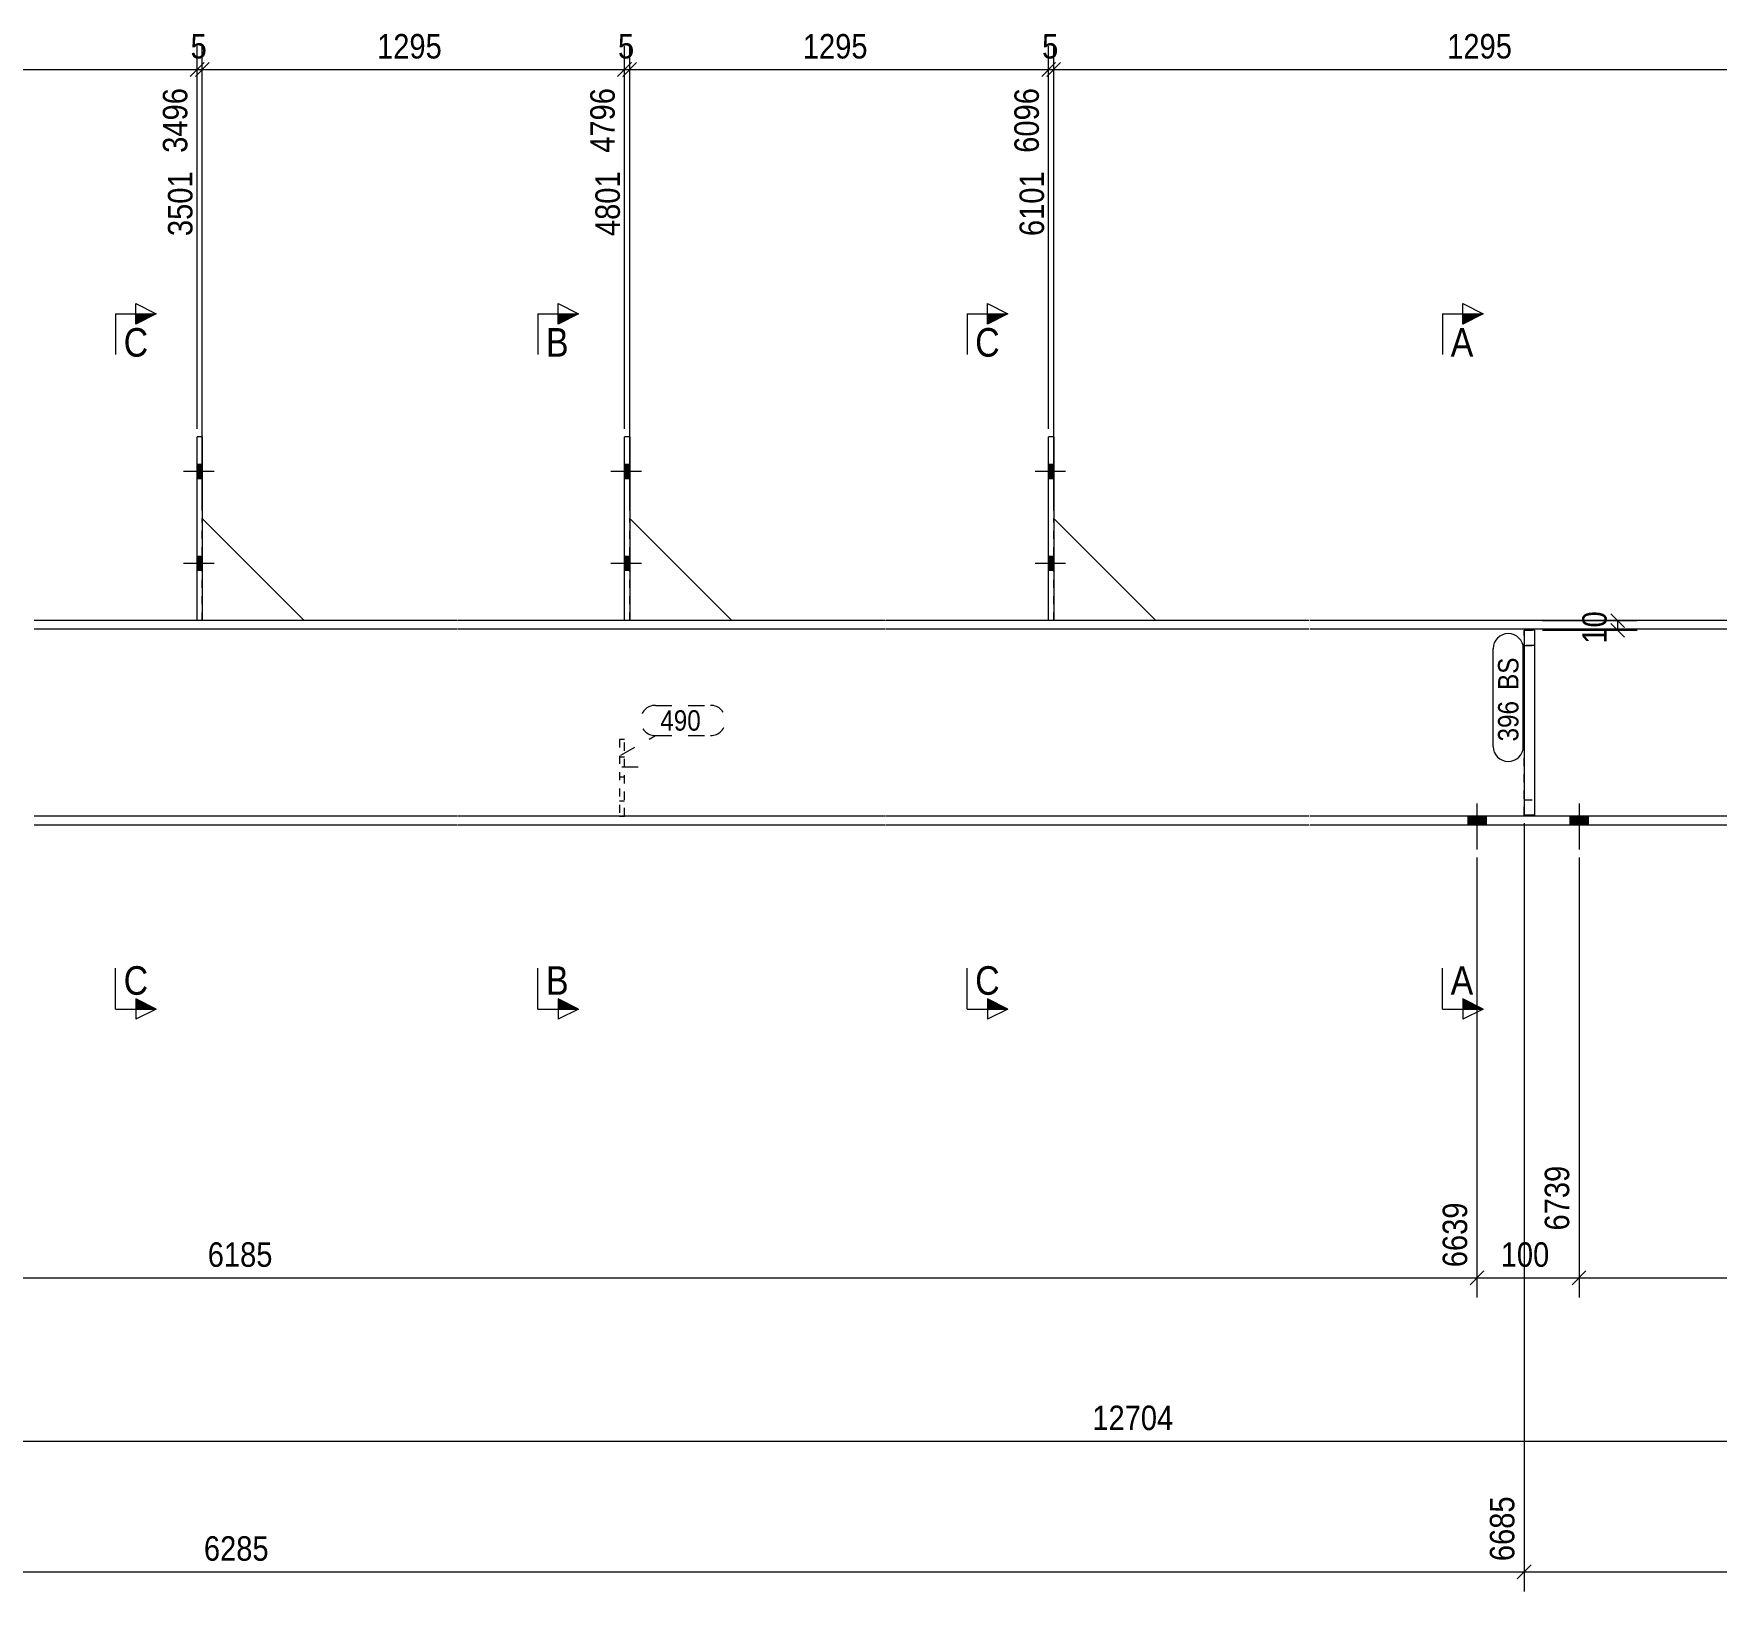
# Model space of a CAD drawing. Header units: millimetres. Extents: x 2 to 825, y 1 to 579.
# Drawn here: x 212.7 to 418.9, y 188.9 to 379.7 of the extents above; entities that cross this region are included whole.
import ezdxf

# ---------------------------------------------------------------- set-up
doc = ezdxf.new("R2010")
doc.units = ezdxf.units.MM
for name, pattern in [('XKITLINE00', [0]), ('XKITLINE01', [4, 1, -1, 1, -1]), ('XKITLINE02', [4, 2, -2])]:
    doc.linetypes.add(name, pattern=pattern)
for name, color, linetype, lineweight in [('Bolt', 3, 'Continuous', 0), ('Dimensions', 7, 'Continuous', 0), ('Part', 2, 'Continuous', 0), ('PartMark', 7, 'Continuous', 0), ('Section', 6, 'Continuous', 0)]:
    doc.layers.add(name, color=color, linetype=linetype, lineweight=lineweight)
doc.styles.add('ARIAL', font='ARIAL.TTF')

# ---------------------------------------------------------------- blocks, each defined once
blk = doc.blocks.new('*A6')
at = {"layer": 'Bolt'}
for points in [[(337.07, 326.96), (337.7, 326.96), (337.7, 325.21), (337.07, 325.21)], [(337.07, 326.96), (337.7, 326.96), (337.7, 325.21), (337.07, 325.21)], [(337.07, 315.71), (337.7, 315.71), (337.7, 313.96), (337.07, 313.96)], [(337.07, 315.71), (337.7, 315.71), (337.7, 313.96), (337.07, 313.96)]]:
    blk.add_hatch(color=3, dxfattribs=at).paths.add_polyline_path(points, flags=17)
at = {"layer": 'Bolt', "color": 3, "linetype": 'XKITLINE00', "lineweight": 0}
for p, q in [((339.15, 326.09), (335.4, 326.09)), ((339.15, 326.09), (335.4, 326.09)), ((337.7, 326.96), (337.07, 326.96)), ((337.7, 326.96), (337.07, 326.96)), ((337.7, 325.21), (337.07, 325.21)), ((337.7, 325.21), (337.07, 325.21)), ((337.7, 315.71), (337.07, 315.71)), ((337.7, 315.71), (337.07, 315.71)), ((339.15, 314.84), (335.4, 314.84)), ((339.15, 314.84), (335.4, 314.84)), ((337.7, 313.96), (337.07, 313.96)), ((337.7, 313.96), (337.07, 313.96))]:
    blk.add_line(p, q, dxfattribs=at)
blk = doc.blocks.new('*A17')
at = {"layer": 'Part', "color": 2, "linetype": 'XKITLINE00', "lineweight": 0}
for p, q in [((232.77, 307.84), (212.8, 307.84)), ((264.65, 307.84), (233.4, 307.84)), ((285.12, 307.84), (264.75, 307.84)), ((317, 307.84), (285.75, 307.84)), ((337.07, 307.84), (317.1, 307.84)), ((368.95, 307.84), (337.7, 307.84)), ((422.51, 307.84), (369.05, 307.84)), ((264.65, 306.78), (212.8, 306.78)), ((317, 306.78), (264.75, 306.78)), ((368.95, 306.78), (317.1, 306.78)), ((422.51, 306.78), (369.05, 306.78)), ((264.65, 283.9), (212.8, 283.9)), ((212.8, 282.84), (264.65, 282.84)), ((317, 283.9), (264.75, 283.9)), ((264.75, 282.84), (317, 282.84)), ((368.95, 283.9), (317.1, 283.9)), ((317.1, 282.84), (368.95, 282.84)), ((422.51, 283.9), (369.05, 283.9)), ((369.05, 282.84), (422.51, 282.84))]:
    blk.add_line(p, q, dxfattribs=at)
at = {"layer": 'Part', "color": 7, "linetype": 'XKITLINE01', "lineweight": 0}
for p, q in [((233.4, 307.84), (232.77, 307.84)), ((285.75, 307.84), (285.12, 307.84)), ((337.7, 307.84), (337.07, 307.84))]:
    blk.add_line(p, q, dxfattribs=at)
blk = doc.blocks.new('*A25')
at = {"layer": 'Part', "color": 2, "linetype": 'XKITLINE00', "lineweight": 0}
blk.add_line((233.4, 320.34), (245.9, 307.84), dxfattribs=at)
at = {"layer": 'Part', "color": 7, "linetype": 'XKITLINE01', "lineweight": 0}
for p, q in [((233.4, 307.84), (233.4, 320.34)), ((245.9, 307.84), (233.4, 307.84))]:
    blk.add_line(p, q, dxfattribs=at)
blk = doc.blocks.new('*A26')
at = {"layer": 'Part', "color": 2, "linetype": 'XKITLINE00', "lineweight": 0}
for p, q in [((233.4, 330.34), (232.77, 330.34)), ((232.77, 307.84), (232.77, 330.34)), ((233.4, 330.34), (233.4, 307.84)), ((233.4, 307.84), (232.77, 307.84))]:
    blk.add_line(p, q, dxfattribs=at)
blk = doc.blocks.new('*A27')
at = {"layer": 'Part', "color": 7, "linetype": 'XKITLINE01', "lineweight": 0}
for p, q in [((284.5, 293.28), (284.5, 283.9)), ((285.12, 293.28), (284.5, 293.28)), ((285.12, 283.9), (285.12, 293.28)), ((284.5, 285.78), (285.12, 285.78)), ((284.5, 283.9), (285.12, 283.9))]:
    blk.add_line(p, q, dxfattribs=at)
blk = doc.blocks.new('*A28')
at = {"layer": 'Part', "color": 2, "linetype": 'XKITLINE00', "lineweight": 0}
blk.add_line((285.75, 320.34), (298.25, 307.84), dxfattribs=at)
at = {"layer": 'Part', "color": 7, "linetype": 'XKITLINE01', "lineweight": 0}
for p, q in [((285.75, 307.84), (285.75, 320.34)), ((298.25, 307.84), (285.75, 307.84))]:
    blk.add_line(p, q, dxfattribs=at)
blk = doc.blocks.new('*A29')
at = {"layer": 'Part', "color": 2, "linetype": 'XKITLINE00', "lineweight": 0}
for p, q in [((285.75, 330.34), (285.12, 330.34)), ((285.12, 307.84), (285.12, 330.34)), ((285.75, 330.34), (285.75, 307.84)), ((285.75, 307.84), (285.12, 307.84))]:
    blk.add_line(p, q, dxfattribs=at)
blk = doc.blocks.new('*A30')
at = {"layer": 'Part', "color": 2, "linetype": 'XKITLINE00', "lineweight": 0}
blk.add_line((337.7, 320.34), (350.2, 307.84), dxfattribs=at)
at = {"layer": 'Part', "color": 7, "linetype": 'XKITLINE01', "lineweight": 0}
for p, q in [((337.7, 307.84), (337.7, 320.34)), ((350.2, 307.84), (337.7, 307.84))]:
    blk.add_line(p, q, dxfattribs=at)
blk = doc.blocks.new('*A31')
at = {"layer": 'Part', "color": 2, "linetype": 'XKITLINE00', "lineweight": 0}
for p, q in [((337.7, 330.34), (337.07, 330.34)), ((337.07, 307.84), (337.07, 330.34)), ((337.7, 330.34), (337.7, 307.84)), ((337.7, 307.84), (337.07, 307.84))]:
    blk.add_line(p, q, dxfattribs=at)
blk = doc.blocks.new('*A45')
at = {"layer": 'Part', "color": 7, "linetype": 'XKITLINE01', "lineweight": 0}
for p, q in [((395.31, 284.03), (395.31, 306.65)), ((395.31, 306.65), (396.56, 306.65)), ((396.56, 306.65), (396.56, 284.03)), ((396.56, 304.78), (395.31, 304.78)), ((395.31, 285.9), (396.56, 285.9)), ((396.56, 284.03), (395.31, 284.03))]:
    blk.add_line(p, q, dxfattribs=at)
blk = doc.blocks.new('*A51')
at = {"layer": 'Part', "color": 2, "linetype": 'XKITLINE00', "lineweight": 0}
for p, q in [((395.31, 306.65), (395.31, 284.03)), ((396.56, 306.65), (395.31, 306.65)), ((396.56, 306.65), (396.56, 284.03)), ((396.56, 284.03), (395.31, 284.03))]:
    blk.add_line(p, q, dxfattribs=at)
at = {"layer": 'Part', "color": 7, "linetype": 'XKITLINE01', "lineweight": 0}
for p, q in [((395.31, 304.78), (396.56, 304.78)), ((395.31, 285.9), (396.56, 285.9))]:
    blk.add_line(p, q, dxfattribs=at)
blk = doc.blocks.new('*A54')
at = {"layer": 'Bolt'}
for points in [[(388.4, 282.84), (388.4, 283.9), (390.65, 283.9), (390.65, 282.84)], [(388.4, 282.84), (388.4, 283.9), (390.65, 283.9), (390.65, 282.84)], [(400.9, 282.84), (400.9, 283.9), (403.15, 283.9), (403.15, 282.84)], [(400.9, 282.84), (400.9, 283.9), (403.15, 283.9), (403.15, 282.84)]]:
    blk.add_hatch(color=3, dxfattribs=at).paths.add_polyline_path(points, flags=17)
at = {"layer": 'Bolt', "color": 3, "linetype": 'XKITLINE00', "lineweight": 0}
for p, q in [((389.53, 285.43), (389.53, 279.81)), ((389.53, 285.43), (389.53, 279.81)), ((402.03, 285.43), (402.03, 279.81)), ((402.03, 285.43), (402.03, 279.81)), ((388.4, 283.9), (388.4, 282.84)), ((388.4, 283.9), (388.4, 282.84)), ((390.65, 283.9), (390.65, 282.84)), ((390.65, 283.9), (390.65, 282.84)), ((400.9, 283.9), (400.9, 282.84)), ((400.9, 283.9), (400.9, 282.84)), ((403.15, 283.9), (403.15, 282.84)), ((403.15, 283.9), (403.15, 282.84))]:
    blk.add_line(p, q, dxfattribs=at)
blk = doc.blocks.new('*A60')
at = {"layer": 'Bolt'}
for points in [[(232.77, 326.96), (233.4, 326.96), (233.4, 325.21), (232.77, 325.21)], [(232.77, 326.96), (233.4, 326.96), (233.4, 325.21), (232.77, 325.21)], [(232.77, 315.71), (233.4, 315.71), (233.4, 313.96), (232.77, 313.96)], [(232.77, 315.71), (233.4, 315.71), (233.4, 313.96), (232.77, 313.96)]]:
    blk.add_hatch(color=3, dxfattribs=at).paths.add_polyline_path(points, flags=17)
at = {"layer": 'Bolt', "color": 3, "linetype": 'XKITLINE00', "lineweight": 0}
for p, q in [((234.85, 326.09), (231.1, 326.09)), ((234.85, 326.09), (231.1, 326.09)), ((233.4, 326.96), (232.77, 326.96)), ((233.4, 326.96), (232.77, 326.96)), ((233.4, 325.21), (232.77, 325.21)), ((233.4, 325.21), (232.77, 325.21)), ((233.4, 315.71), (232.77, 315.71)), ((233.4, 315.71), (232.77, 315.71)), ((234.85, 314.84), (231.1, 314.84)), ((234.85, 314.84), (231.1, 314.84)), ((233.4, 313.96), (232.77, 313.96)), ((233.4, 313.96), (232.77, 313.96))]:
    blk.add_line(p, q, dxfattribs=at)
blk = doc.blocks.new('*A61')
at = {"layer": 'Bolt', "color": 3, "linetype": 'XKITLINE02', "lineweight": 0}
for p, q in [((285.12, 291.13), (284.5, 291.13)), ((286.81, 289.9), (283.06, 289.9)), ((285.12, 288.67), (284.5, 288.67))]:
    blk.add_line(p, q, dxfattribs=at)
blk = doc.blocks.new('*A62')
at = {"layer": 'Bolt'}
for points in [[(285.12, 326.96), (285.75, 326.96), (285.75, 325.21), (285.12, 325.21)], [(285.12, 326.96), (285.75, 326.96), (285.75, 325.21), (285.12, 325.21)], [(285.12, 315.71), (285.75, 315.71), (285.75, 313.96), (285.12, 313.96)], [(285.12, 315.71), (285.75, 315.71), (285.75, 313.96), (285.12, 313.96)]]:
    blk.add_hatch(color=3, dxfattribs=at).paths.add_polyline_path(points, flags=17)
at = {"layer": 'Bolt', "color": 3, "linetype": 'XKITLINE00', "lineweight": 0}
for p, q in [((287.2, 326.09), (283.45, 326.09)), ((287.2, 326.09), (283.45, 326.09)), ((285.75, 326.96), (285.12, 326.96)), ((285.75, 326.96), (285.12, 326.96)), ((285.75, 325.21), (285.12, 325.21)), ((285.75, 325.21), (285.12, 325.21)), ((285.75, 315.71), (285.12, 315.71)), ((285.75, 315.71), (285.12, 315.71)), ((287.2, 314.84), (283.45, 314.84)), ((287.2, 314.84), (283.45, 314.84)), ((285.75, 313.96), (285.12, 313.96)), ((285.75, 313.96), (285.12, 313.96))]:
    blk.add_line(p, q, dxfattribs=at)
blk = doc.blocks.new('*A150')
at = {"layer": 'Dimensions', "color": 7, "linetype": 'XKITLINE00', "lineweight": 0}
for p, q in [((395.31, 283.03), (395.31, 188.94)), ((396.16, 192.19), (394.46, 190.49)), ((395.31, 191.34), (677.83, 191.34))]:
    blk.add_line(p, q, dxfattribs=at)
at = {"layer": 'Dimensions', "color": 3}
blk.add_point((395.31, 191.34), dxfattribs=at)
blk = doc.blocks.new('*A152')
at = {"layer": 'Dimensions', "color": 7, "linetype": 'XKITLINE00', "lineweight": 0}
for p, q in [((402.03, 278.81), (402.03, 224.94)), ((402.88, 228.19), (401.18, 226.49)), ((402.03, 227.34), (677.83, 227.34))]:
    blk.add_line(p, q, dxfattribs=at)
at = {"layer": 'Dimensions', "color": 3}
blk.add_point((402.03, 227.34), dxfattribs=at)
blk = doc.blocks.new('*A169')
at = {"layer": 'Dimensions', "color": 7, "linetype": 'XKITLINE00', "lineweight": 0}
for p, q in [((397.56, 307.84), (409.17, 307.84)), ((405.93, 308.69), (407.62, 306.99)), ((405.93, 307.5), (407.62, 305.8)), ((406.77, 306.65), (406.77, 307.84)), ((397.56, 306.65), (409.17, 306.65))]:
    blk.add_line(p, q, dxfattribs=at)
at = {"layer": 'Dimensions', "color": 3}
for p in [(406.77, 307.84), (406.77, 306.65)]:
    blk.add_point(p, dxfattribs=at)
at = {"layer": 'Dimensions', "color": 3, "style": 'ARIAL', "width": 0.85}
blk.add_text('10', height=3, rotation=90.0002, dxfattribs=at).set_placement((405.42, 305.02))
blk = doc.blocks.new('*A178')
at = {"layer": 'PartMark', "color": 7, "linetype": 'XKITLINE02', "lineweight": 0}
for p, q in [((288.9, 297.46), (295.66, 297.46)), ((284.66, 291.37), (288.9, 293.76)), ((288.9, 293.76), (295.66, 293.76))]:
    blk.add_line(p, q, dxfattribs=at)
for centre, start, end in [((288.9, 295.61), 90, 270), ((295.66, 295.61), 270, 90)]:
    blk.add_arc(centre, 1.85, start, end, dxfattribs=at)
at = {"layer": 'PartMark', "color": 3, "style": 'ARIAL', "width": 0.85}
blk.add_text('490', height=2.5, dxfattribs=at).set_placement((289.5, 294.36))
blk = doc.blocks.new('*A184')
at = {"layer": 'PartMark', "color": 7, "linetype": 'XKITLINE00', "lineweight": 0}
for p, q in [((391.51, 292.44), (391.51, 304.4)), ((395.21, 292.44), (395.21, 304.4))]:
    blk.add_line(p, q, dxfattribs=at)
for centre, start, end in [((393.36, 304.4), 360, 180), ((393.36, 292.44), 180, 360)]:
    blk.add_arc(centre, 1.85, start, end, dxfattribs=at)
at = {"layer": 'PartMark', "color": 3, "style": 'ARIAL', "width": 0.85}
for s, p in [('BS', (394.61, 299.35)), ('396', (394.61, 293.04))]:
    blk.add_text(s, height=2.5, rotation=90.0002, dxfattribs=at).set_placement(p)
blk = doc.blocks.new('*A187')
at = {"layer": 'Section'}
for points in [[(225.27, 345.42), (227.77, 345.42), (225.27, 344.17)], [(225.27, 261.51), (227.77, 260.26), (225.27, 260.26)]]:
    blk.add_hatch(color=3, dxfattribs=at).paths.add_polyline_path(points, flags=17)
at = {"layer": 'Section', "color": 3, "linetype": 'XKITLINE00', "lineweight": 0}
for p, q in [((225.27, 344.17), (225.27, 346.67)), ((225.27, 346.67), (227.77, 345.42)), ((227.77, 345.42), (225.27, 344.17)), ((227.77, 260.26), (225.27, 261.51)), ((225.27, 261.51), (225.27, 259.01)), ((227.77, 260.26), (225.27, 259.01))]:
    blk.add_line(p, q, dxfattribs=at)
at = {"layer": 'Section', "color": 1, "linetype": 'XKITLINE00', "lineweight": 0}
for p, q in [((222.77, 345.42), (222.77, 340.42)), ((222.77, 345.42), (227.77, 345.42)), ((222.77, 260.26), (222.77, 265.26)), ((222.77, 260.26), (227.77, 260.26))]:
    blk.add_line(p, q, dxfattribs=at)
at = {"layer": 'Section', "color": 7, "style": 'ARIAL', "width": 0.85}
for p in [(223.77, 340.17), (223.77, 262.01)]:
    blk.add_text('C', height=3.5, dxfattribs=at).set_placement(p)
blk = doc.blocks.new('*A188')
at = {"layer": 'Section'}
for points in [[(387.81, 345.42), (390.31, 345.42), (387.81, 344.17)], [(387.81, 261.51), (390.31, 260.26), (387.81, 260.26)]]:
    blk.add_hatch(color=3, dxfattribs=at).paths.add_polyline_path(points, flags=17)
at = {"layer": 'Section', "color": 3, "linetype": 'XKITLINE00', "lineweight": 0}
for p, q in [((387.81, 344.17), (387.81, 346.67)), ((387.81, 346.67), (390.31, 345.42)), ((390.31, 345.42), (387.81, 344.17)), ((390.31, 260.26), (387.81, 261.51)), ((387.81, 261.51), (387.81, 259.01)), ((390.31, 260.26), (387.81, 259.01))]:
    blk.add_line(p, q, dxfattribs=at)
at = {"layer": 'Section', "color": 1, "linetype": 'XKITLINE00', "lineweight": 0}
for p, q in [((385.31, 345.42), (385.31, 340.42)), ((385.31, 345.42), (390.31, 345.42)), ((385.31, 260.26), (385.31, 265.26)), ((385.31, 260.26), (390.31, 260.26))]:
    blk.add_line(p, q, dxfattribs=at)
at = {"layer": 'Section', "color": 7, "style": 'ARIAL', "width": 0.85}
for p in [(386.31, 340.17), (386.31, 262.01)]:
    blk.add_text('A', height=3.5, dxfattribs=at).set_placement(p)
blk = doc.blocks.new('*A193')
at = {"layer": 'Section'}
for points in [[(277, 345.42), (279.5, 345.42), (277, 344.17)], [(277, 261.51), (279.5, 260.26), (277, 260.26)]]:
    blk.add_hatch(color=3, dxfattribs=at).paths.add_polyline_path(points, flags=17)
at = {"layer": 'Section', "color": 3, "linetype": 'XKITLINE00', "lineweight": 0}
for p, q in [((277, 344.17), (277, 346.67)), ((277, 346.67), (279.5, 345.42)), ((279.5, 345.42), (277, 344.17)), ((279.5, 260.26), (277, 261.51)), ((277, 261.51), (277, 259.01)), ((279.5, 260.26), (277, 259.01))]:
    blk.add_line(p, q, dxfattribs=at)
at = {"layer": 'Section', "color": 1, "linetype": 'XKITLINE00', "lineweight": 0}
for p, q in [((274.5, 345.42), (274.5, 340.42)), ((274.5, 345.42), (279.5, 345.42)), ((274.5, 260.26), (274.5, 265.26)), ((274.5, 260.26), (279.5, 260.26))]:
    blk.add_line(p, q, dxfattribs=at)
at = {"layer": 'Section', "color": 7, "style": 'ARIAL', "width": 0.85}
for p in [(275.5, 340.17), (275.5, 262.01)]:
    blk.add_text('B', height=3.5, dxfattribs=at).set_placement(p)
blk = doc.blocks.new('*A198')
at = {"layer": 'Section'}
for points in [[(329.57, 345.42), (332.07, 345.42), (329.57, 344.17)], [(329.57, 261.51), (332.07, 260.26), (329.57, 260.26)]]:
    blk.add_hatch(color=3, dxfattribs=at).paths.add_polyline_path(points, flags=17)
at = {"layer": 'Section', "color": 3, "linetype": 'XKITLINE00', "lineweight": 0}
for p, q in [((329.57, 344.17), (329.57, 346.67)), ((329.57, 346.67), (332.07, 345.42)), ((332.07, 345.42), (329.57, 344.17)), ((332.07, 260.26), (329.57, 261.51)), ((329.57, 261.51), (329.57, 259.01)), ((332.07, 260.26), (329.57, 259.01))]:
    blk.add_line(p, q, dxfattribs=at)
at = {"layer": 'Section', "color": 1, "linetype": 'XKITLINE00', "lineweight": 0}
for p, q in [((327.07, 345.42), (327.07, 340.42)), ((327.07, 345.42), (332.07, 345.42)), ((327.07, 260.26), (327.07, 265.26)), ((327.07, 260.26), (332.07, 260.26))]:
    blk.add_line(p, q, dxfattribs=at)
at = {"layer": 'Section', "color": 7, "style": 'ARIAL', "width": 0.85}
for p in [(328.07, 340.17), (328.07, 262.01)]:
    blk.add_text('C', height=3.5, dxfattribs=at).set_placement(p)
blk = doc.blocks.new('*A200')
at = {"layer": 'Dimensions', "color": 7, "linetype": 'XKITLINE00', "lineweight": 0}
for p, q in [((395.31, 283.03), (395.31, 188.94)), ((396.16, 192.19), (394.46, 190.49)), ((80.8, 191.34), (395.31, 191.34))]:
    blk.add_line(p, q, dxfattribs=at)
at = {"layer": 'Dimensions', "color": 3}
blk.add_point((395.31, 191.34), dxfattribs=at)
at = {"layer": 'Dimensions', "color": 3, "style": 'ARIAL', "width": 0.85}
blk.add_text('6685', height=3, rotation=90.0002, dxfattribs=at).set_placement((394.11, 192.64))
blk.add_text('6285', height=3, dxfattribs=at).set_placement((233.6, 192.69))
blk = doc.blocks.new('*A201')
at = {"layer": 'Dimensions', "color": 7, "linetype": 'XKITLINE00', "lineweight": 0}
blk.add_line((30.77, 207.34), (665.19, 207.34), dxfattribs=at)
at = {"layer": 'Dimensions', "color": 3, "style": 'ARIAL', "width": 0.85}
blk.add_text('12704', height=3, dxfattribs=at).set_placement((342.42, 208.69))
blk = doc.blocks.new('*A204')
at = {"layer": 'Dimensions', "color": 7, "linetype": 'XKITLINE00', "lineweight": 0}
for p, q in [((389.53, 278.81), (389.53, 224.94)), ((87.51, 227.34), (389.53, 227.34)), ((390.38, 228.19), (388.68, 226.49))]:
    blk.add_line(p, q, dxfattribs=at)
at = {"layer": 'Dimensions', "color": 3}
blk.add_point((389.53, 227.34), dxfattribs=at)
at = {"layer": 'Dimensions', "color": 3, "style": 'ARIAL', "width": 0.85}
blk.add_text('6639', height=3, rotation=90.0002, dxfattribs=at).set_placement((388.33, 228.64))
blk.add_text('6185', height=3, dxfattribs=at).set_placement((234.07, 228.69))
blk = doc.blocks.new('*A205')
at = {"layer": 'Dimensions', "color": 7, "linetype": 'XKITLINE00', "lineweight": 0}
for p, q in [((389.53, 278.81), (389.53, 224.94)), ((402.03, 278.81), (402.03, 224.94)), ((390.38, 228.19), (388.68, 226.49)), ((389.53, 227.34), (402.03, 227.34)), ((402.88, 228.19), (401.18, 226.49))]:
    blk.add_line(p, q, dxfattribs=at)
at = {"layer": 'Dimensions', "color": 3}
for p in [(389.53, 227.34), (402.03, 227.34)]:
    blk.add_point(p, dxfattribs=at)
at = {"layer": 'Dimensions', "color": 3, "style": 'ARIAL', "width": 0.85}
blk.add_text('6739', height=3, rotation=90.0002, dxfattribs=at).set_placement((400.83, 233.14))
blk.add_text('100', height=3, dxfattribs=at).set_placement((392.44, 228.69))
blk = doc.blocks.new('*A210')
at = {"layer": 'Dimensions', "color": 7, "linetype": 'XKITLINE00', "lineweight": 0}
for p, q in [((181.45, 321.34), (181.45, 378.19)), ((232.77, 331.34), (232.77, 378.19)), ((182.29, 376.19), (180.6, 374.49)), ((181.45, 375.34), (232.77, 375.34)), ((233.62, 376.19), (231.92, 374.49))]:
    blk.add_line(p, q, dxfattribs=at)
at = {"layer": 'Dimensions', "color": 3}
for p in [(181.45, 375.34), (232.77, 375.34)]:
    blk.add_point(p, dxfattribs=at)
at = {"layer": 'Dimensions', "color": 3, "style": 'ARIAL', "width": 0.85}
blk.add_text('1295', height=3, dxfattribs=at).set_placement((202.66, 376.69))
blk.add_text('3496', height=3, rotation=90.0002, dxfattribs=at).set_placement((231.57, 365.14))
blk = doc.blocks.new('*A211')
at = {"layer": 'Dimensions', "color": 7, "linetype": 'XKITLINE00', "lineweight": 0}
for p, q in [((232.77, 331.34), (232.77, 378.19)), ((233.4, 321.34), (233.4, 378.19)), ((233.62, 376.19), (231.92, 374.49)), ((234.24, 376.19), (232.55, 374.49)), ((232.77, 375.34), (233.4, 375.34))]:
    blk.add_line(p, q, dxfattribs=at)
at = {"layer": 'Dimensions', "color": 3}
for p in [(232.77, 375.34), (233.4, 375.34)]:
    blk.add_point(p, dxfattribs=at)
at = {"layer": 'Dimensions', "color": 3, "style": 'ARIAL', "width": 0.85}
blk.add_text('5', height=3, dxfattribs=at).set_placement((231.97, 376.69))
blk.add_text('3501', height=3, rotation=90.0002, dxfattribs=at).set_placement((232.2, 354.94))
blk = doc.blocks.new('*A212')
at = {"layer": 'Dimensions', "color": 7, "linetype": 'XKITLINE00', "lineweight": 0}
for p, q in [((233.4, 321.34), (233.4, 378.19)), ((285.12, 331.34), (285.12, 378.19)), ((234.24, 376.19), (232.55, 374.49)), ((233.4, 375.34), (285.12, 375.34)), ((285.97, 376.19), (284.27, 374.49))]:
    blk.add_line(p, q, dxfattribs=at)
at = {"layer": 'Dimensions', "color": 3}
for p in [(233.4, 375.34), (285.12, 375.34)]:
    blk.add_point(p, dxfattribs=at)
at = {"layer": 'Dimensions', "color": 3, "style": 'ARIAL', "width": 0.85}
blk.add_text('1295', height=3, dxfattribs=at).set_placement((254.81, 376.69))
blk.add_text('4796', height=3, rotation=90.0002, dxfattribs=at).set_placement((283.92, 365.14))
blk = doc.blocks.new('*A213')
at = {"layer": 'Dimensions', "color": 7, "linetype": 'XKITLINE00', "lineweight": 0}
for p, q in [((285.12, 331.34), (285.12, 378.19)), ((285.75, 321.34), (285.75, 378.19)), ((285.97, 376.19), (284.27, 374.49)), ((286.59, 376.19), (284.9, 374.49)), ((285.12, 375.34), (285.75, 375.34))]:
    blk.add_line(p, q, dxfattribs=at)
at = {"layer": 'Dimensions', "color": 3}
for p in [(285.12, 375.34), (285.75, 375.34)]:
    blk.add_point(p, dxfattribs=at)
at = {"layer": 'Dimensions', "color": 3, "style": 'ARIAL', "width": 0.85}
blk.add_text('5', height=3, dxfattribs=at).set_placement((284.32, 376.69))
blk.add_text('4801', height=3, rotation=90.0002, dxfattribs=at).set_placement((284.55, 354.94))
blk = doc.blocks.new('*A214')
at = {"layer": 'Dimensions', "color": 7, "linetype": 'XKITLINE00', "lineweight": 0}
for p, q in [((285.75, 321.34), (285.75, 378.19)), ((337.07, 331.34), (337.07, 378.19)), ((286.59, 376.19), (284.9, 374.49)), ((285.75, 375.34), (337.07, 375.34)), ((337.92, 376.19), (336.22, 374.49))]:
    blk.add_line(p, q, dxfattribs=at)
at = {"layer": 'Dimensions', "color": 3}
for p in [(285.75, 375.34), (337.07, 375.34)]:
    blk.add_point(p, dxfattribs=at)
at = {"layer": 'Dimensions', "color": 3, "style": 'ARIAL', "width": 0.85}
blk.add_text('1295', height=3, dxfattribs=at).set_placement((306.96, 376.69))
blk.add_text('6096', height=3, rotation=90.0002, dxfattribs=at).set_placement((335.87, 365.14))
blk = doc.blocks.new('*A215')
at = {"layer": 'Dimensions', "color": 7, "linetype": 'XKITLINE00', "lineweight": 0}
for p, q in [((337.07, 331.34), (337.07, 378.19)), ((337.7, 321.34), (337.7, 378.19)), ((337.92, 376.19), (336.22, 374.49)), ((338.54, 376.19), (336.85, 374.49)), ((337.07, 375.34), (337.7, 375.34))]:
    blk.add_line(p, q, dxfattribs=at)
at = {"layer": 'Dimensions', "color": 3}
for p in [(337.07, 375.34), (337.7, 375.34)]:
    blk.add_point(p, dxfattribs=at)
at = {"layer": 'Dimensions', "color": 3, "style": 'ARIAL', "width": 0.85}
blk.add_text('5', height=3, dxfattribs=at).set_placement((336.27, 376.69))
blk.add_text('6101', height=3, rotation=90.0002, dxfattribs=at).set_placement((336.5, 354.94))
blk = doc.blocks.new('*A216')
at = {"layer": 'Dimensions', "color": 7, "linetype": 'XKITLINE00', "lineweight": 0}
for p, q in [((337.7, 321.34), (337.7, 378.19)), ((442.99, 331.34), (442.99, 378.19)), ((338.54, 376.19), (336.85, 374.49)), ((337.7, 375.34), (442.99, 375.34)), ((443.83, 376.19), (442.14, 374.49))]:
    blk.add_line(p, q, dxfattribs=at)
at = {"layer": 'Dimensions', "color": 3}
for p in [(337.7, 375.34), (442.99, 375.34)]:
    blk.add_point(p, dxfattribs=at)
at = {"layer": 'Dimensions', "color": 3, "style": 'ARIAL', "width": 0.85}
blk.add_text('1295', height=3, dxfattribs=at).set_placement((385.89, 376.69))
blk.add_text('7396', height=3, rotation=90.0002, dxfattribs=at).set_placement((441.79, 365.14))

msp = doc.modelspace()

# ---------------------------------------------------------------- block references
at = {"lineweight": 0}
for name in ['*A210', '*A211', '*A212', '*A213', '*A214', '*A215', '*A216', '*A187', '*A193', '*A198', '*A188', '*A26', '*A29', '*A31', '*A60', '*A62', '*A6', '*A25', '*A28', '*A30', '*A169', '*A184', '*A150', '*A45', '*A51', '*A152', '*A178', '*A27', '*A61', '*A54', '*A200', '*A201', '*A204', '*A205']:
    msp.add_blockref(name, (0, 0), dxfattribs=at)
at = {"layer": 'Part', "lineweight": 0}
msp.add_blockref('*A17', (0, 0), dxfattribs=at)

doc.saveas('drawing.dxf')
